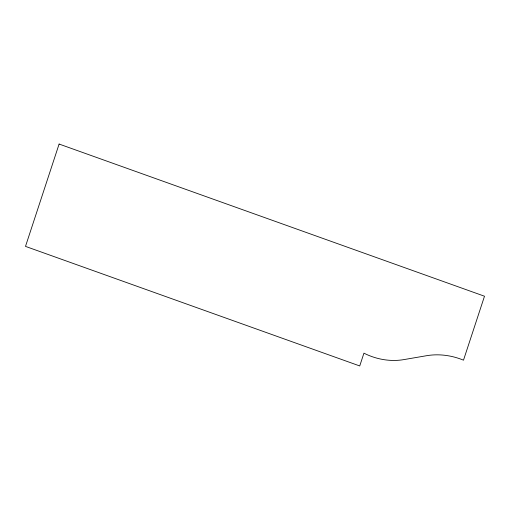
<?xml version="1.0" encoding="UTF-8"?>
<svg xmlns="http://www.w3.org/2000/svg" width="510" height="510" viewBox="0 0 510 510"><rect width="100%" height="100%" fill="white"/><g stroke="black" fill="none" stroke-linecap="round" stroke-linejoin="round"><path stroke-width="0.76" d="M59.109 144.049L25.5 246.387L359.735 365.95L363.936 353.162A56.667 47.2 23.1 0 0 403.869 359.607L426.551 355.712A59.523 49.578 23.1 0 1 463.494 360.181L484.5 296.221L59.109 144.049"/></g></svg>
